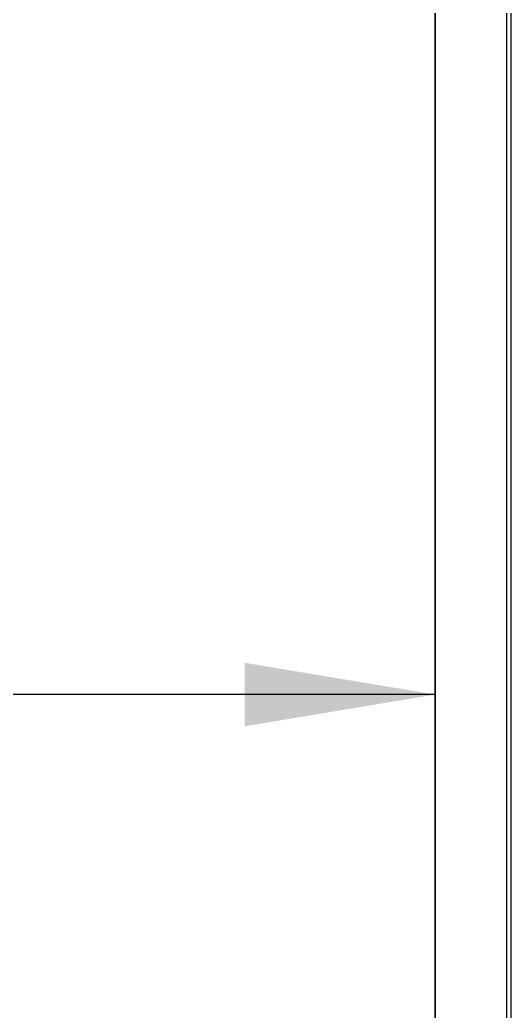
# Model space of a CAD drawing. Header units: millimetres. Extents: x 0 to 841, y 0 to 594.
# Drawn here: x 658.3 to 673.77, y 163.58 to 194.76 of the extents above; entities that cross this region are included whole.
import ezdxf

# ---------------------------------------------------------------- set-up
doc = ezdxf.new("R2010")
doc.units = ezdxf.units.MM
doc.header["$LTSCALE"] = 10
for name, color, linetype in [('DIM01', 1, 'Continuous'), ('LINE01', 4, 'Continuous'), ('LINE05', 2, 'Continuous'), ('LINE06', 9, 'Continuous')]:
    doc.layers.add(name, color=color, linetype=linetype)

msp = doc.modelspace()

# ---------------------------------------------------------------- linework, layer by layer
at = {"layer": 'DIM01'}
msp.add_solid([(671.378, 173.536), (665.378, 174.536), (665.378, 172.536)], dxfattribs=at)
at = {"layer": 'LINE01'}
msp.add_line((671.378, 173.536), (641.378, 173.536), dxfattribs=at)
at = {"layer": 'LINE05'}
for p, q in [((671.378, 227.286), (671.378, 119.786)), ((671.378, 119.786), (671.378, 227.286)), ((673.628, 123.536), (673.628, 223.661))]:
    msp.add_line(p, q, dxfattribs=at)
at = {"layer": 'LINE06'}
msp.add_line((673.766, 130.211), (673.766, 223.661), dxfattribs=at)

doc.saveas('drawing.dxf')
